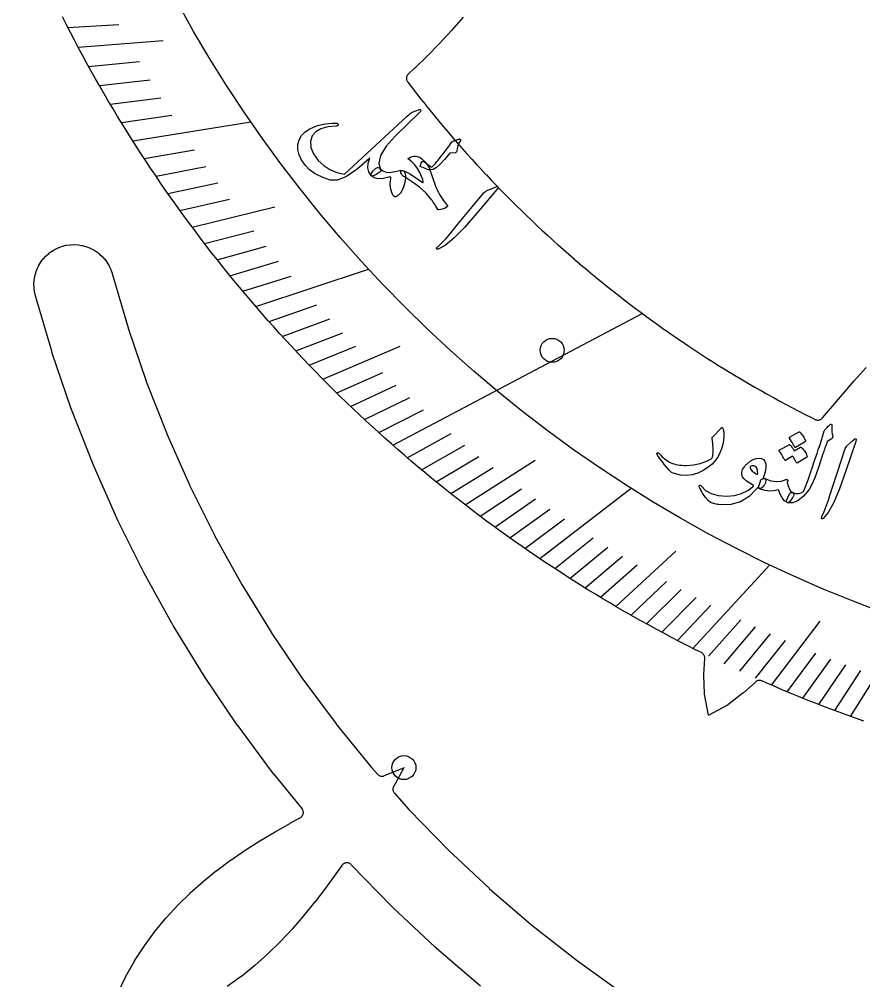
# Model space of a CAD drawing. Header units: millimetres. Extents: x -82 to 82, y -82 to 82.
# Drawn here: x -54.32 to -19.47, y -42.68 to -3.01 of the extents above; entities that cross this region are included whole.
import ezdxf

# ---------------------------------------------------------------- set-up
doc = ezdxf.new("R2010")
doc.units = ezdxf.units.MM
for name, color, linetype in [('CUT_INNER', 6, 'Continuous'), ('ENGRAVE', 7, 'Continuous'), ('ENGRAVE_FINE', 8, 'Continuous'), ('TEXT', 5, 'Continuous')]:
    doc.layers.add(name, color=color, linetype=linetype)

msp = doc.modelspace()

# ---------------------------------------------------------------- linework, layer by layer
at = {"layer": 'CUT_INNER'}
for points in [[(-19.4743, -31.9685), (-19.8145, -31.8479), (-20.1539, -31.7253), (-20.4926, -31.6006), (-20.8305, -31.4738), (-21.1676, -31.345), (-21.5039, -31.2141), (-21.8394, -31.0811), (-22.1741, -30.9461), (-22.508, -30.809), (-22.841, -30.6698), (-23.1731, -30.5287), (-23.5044, -30.3855), (-23.6799, -30.3083), (-23.7023, -30.2997), (-23.7254, -30.2933), (-23.749, -30.2892), (-23.7729, -30.2873), (-23.7968, -30.2877), (-23.8206, -30.2904), (-23.8441, -30.2954), (-23.8669, -30.3026), (-23.889, -30.312), (-23.9101, -30.3234), (-23.93, -30.3368), (-23.9485, -30.352), (-24.4512, -30.808), (-24.4586, -30.8143), (-25.0854, -31.3), (-25.0897, -31.303), (-25.0942, -31.3057), (-25.8695, -31.721), (-25.8747, -31.7235), (-25.8761, -31.7179), (-26.0468, -30.8551), (-26.0476, -30.85), (-26.048, -30.8448), (-26.0701, -30.0521), (-26.07, -30.0424), (-26.037, -29.3766), (-26.037, -29.3525), (-26.0393, -29.3285), (-26.0439, -29.3048), (-26.0507, -29.2817), (-26.0598, -29.2594), (-26.0709, -29.238), (-26.0841, -29.2179), (-26.0991, -29.199), (-26.1159, -29.1817), (-26.1342, -29.1661), (-26.154, -29.1524), (-26.175, -29.1406), (-26.4445, -29.0059), (-26.7664, -28.8427), (-27.0873, -28.6775), (-27.4071, -28.5103), (-27.7259, -28.3411), (-28.0437, -28.17), (-28.3604, -27.997), (-28.676, -27.822), (-28.9906, -27.6451), (-29.3041, -27.4662), (-29.6164, -27.2855), (-29.9277, -27.1028), (-30.2378, -26.9182), (-30.5468, -26.7317), (-30.8546, -26.5433), (-31.1613, -26.3531), (-31.4668, -26.1609), (-31.7711, -25.9669), (-32.0743, -25.771), (-32.3762, -25.5733), (-32.6769, -25.3737), (-32.9763, -25.1723), (-33.2746, -24.9691), (-33.5715, -24.764), (-33.8672, -24.5571), (-34.1617, -24.3484), (-34.4548, -24.1379), (-34.7467, -23.9255), (-35.0372, -23.7114), (-35.3264, -23.4956), (-35.6143, -23.2779), (-35.9009, -23.0585), (-36.1861, -22.8374), (-36.4699, -22.6145), (-36.7524, -22.3898), (-37.0334, -22.1634), (-37.3131, -21.9353), (-37.5914, -21.7055), (-37.8683, -21.474), (-38.1437, -21.2408), (-38.4177, -21.0059), (-38.6903, -20.7694), (-38.9614, -20.5311), (-39.231, -20.2913), (-39.4992, -20.0497), (-39.7658, -19.8065), (-40.031, -19.5617), (-40.2947, -19.3153), (-40.5568, -19.0672), (-40.8174, -18.8176), (-41.0765, -18.5663), (-41.3341, -18.3135), (-41.59, -18.0591), (-41.8445, -17.8031), (-42.0973, -17.5456), (-42.3486, -17.2865), (-42.5982, -17.0259), (-42.8463, -16.7637), (-43.0927, -16.5001), (-43.3375, -16.2349), (-43.5807, -15.9683), (-43.8223, -15.7001), (-44.0622, -15.4305), (-44.3004, -15.1594), (-44.537, -14.8868), (-44.7719, -14.6128), (-45.0051, -14.3374), (-45.2366, -14.0605), (-45.4664, -13.7823), (-45.6945, -13.5026), (-45.9209, -13.2215), (-46.1455, -12.9391), (-46.3685, -12.6552), (-46.5896, -12.37), (-46.809, -12.0835), (-47.0267, -11.7956), (-47.2426, -11.5064), (-47.4567, -11.2159), (-47.669, -10.924), (-47.8795, -10.6309), (-48.0882, -10.3365), (-48.2951, -10.0408), (-48.5002, -9.7438), (-48.7035, -9.4456), (-48.9049, -9.1461), (-49.1045, -8.8454), (-49.3023, -8.5435), (-49.4981, -8.2404), (-49.6922, -7.9361), (-49.8843, -7.6306), (-50.0746, -7.3239), (-50.263, -7.0161), (-50.4495, -6.7071), (-50.6341, -6.397), (-50.8167, -6.0857), (-50.9975, -5.7734), (-51.1764, -5.4599), (-51.3533, -5.1453), (-51.5283, -4.8297), (-51.7013, -4.513), (-51.8725, -4.1952), (-52.0416, -3.8764), (-52.2088, -3.5566), (-52.374, -3.2357), (-52.5373, -2.9139)], [(-36.0029, -2.9243), (-36.484, -3.4733), (-36.486, -3.4756), (-36.9773, -4.0098), (-36.9797, -4.0124), (-37.4832, -4.5292), (-37.4862, -4.5321), (-38.0037, -5.029), (-38.0072, -5.0322), (-38.2605, -5.2576), (-38.2782, -5.275), (-38.2941, -5.2941), (-38.3081, -5.3147), (-38.3199, -5.3365), (-38.3295, -5.3595), (-38.3367, -5.3832), (-38.3416, -5.4076), (-38.3441, -5.4323), (-38.344, -5.4571), (-38.3415, -5.4818), (-38.3366, -5.5062), (-38.3293, -5.5299), (-38.3196, -5.5528), (-38.3078, -5.5746), (-38.2938, -5.5952), (-38.2901, -5.6), (-38.2892, -5.6012), (-38.1107, -5.8344), (-38.1097, -5.8356), (-37.9298, -6.0677), (-37.9288, -6.0689), (-37.7474, -6.2998), (-37.7465, -6.301), (-37.5637, -6.5309), (-37.5627, -6.5321), (-37.3785, -6.7608), (-37.3775, -6.762), (-37.1919, -6.9896), (-37.1909, -6.9908), (-37.0039, -7.2172), (-37.003, -7.2184), (-36.8146, -7.4437), (-36.8136, -7.4449), (-36.6238, -7.669), (-36.6228, -7.6702), (-36.4317, -7.8931), (-36.4307, -7.8943), (-36.2382, -8.1161), (-36.2372, -8.1172), (-36.0433, -8.3378), (-36.0423, -8.339), (-35.8471, -8.5584), (-35.8461, -8.5595), (-35.6495, -8.7778), (-35.6485, -8.7789), (-35.4506, -8.9959), (-35.4495, -8.997), (-35.2503, -9.2128), (-35.2493, -9.2139), (-35.0487, -9.4285), (-35.0477, -9.4296), (-34.8458, -9.6429), (-34.8448, -9.644), (-34.6416, -9.8561), (-34.6406, -9.8572), (-34.4361, -10.068), (-34.435, -10.0691), (-34.2293, -10.2787), (-34.2282, -10.2798), (-34.0212, -10.4881), (-34.0201, -10.4892), (-33.8118, -10.6962), (-33.8107, -10.6973), (-33.6011, -10.903), (-33.6001, -10.9041), (-33.3892, -11.1085), (-33.3881, -11.1096), (-33.176, -11.3127), (-33.1749, -11.3138), (-32.9616, -11.5157), (-32.9605, -11.5167), (-32.746, -11.7172), (-32.7448, -11.7183), (-32.529, -11.9175), (-32.5279, -11.9185), (-32.3109, -12.1164), (-32.3098, -12.1175), (-32.0916, -12.314), (-32.0904, -12.315), (-31.871, -12.5103), (-31.8699, -12.5113), (-31.6493, -12.7051), (-31.6481, -12.7061), (-31.4263, -12.8986), (-31.4252, -12.8996), (-31.2022, -13.0908), (-31.201, -13.0918), (-30.9769, -13.2816), (-30.9757, -13.2825), (-30.7504, -13.4709), (-30.7493, -13.4719), (-30.5228, -13.6589), (-30.5216, -13.6599), (-30.294, -13.8455), (-30.2928, -13.8465), (-30.0641, -14.0307), (-30.0629, -14.0316), (-29.8331, -14.2144), (-29.8319, -14.2154), (-29.6009, -14.3968), (-29.5997, -14.3977), (-29.3676, -14.5777), (-29.3664, -14.5786), (-29.1332, -14.7572), (-29.132, -14.7581), (-28.8978, -14.9352), (-28.8965, -14.9361), (-28.6612, -15.1118), (-28.6599, -15.1127), (-28.4235, -15.2869), (-28.4223, -15.2878), (-28.1848, -15.4606), (-28.1836, -15.4615), (-27.945, -15.6328), (-27.9438, -15.6337), (-27.7042, -15.8035), (-27.7029, -15.8044), (-27.4623, -15.9728), (-27.461, -15.9737), (-27.2194, -16.1406), (-27.2181, -16.1414), (-26.9754, -16.3068), (-26.9742, -16.3077), (-26.7305, -16.4716), (-26.7292, -16.4724), (-26.4845, -16.6349), (-26.4832, -16.6357), (-26.2376, -16.7966), (-26.2363, -16.7974), (-25.9896, -16.9568), (-25.9883, -16.9577), (-25.7407, -17.1155), (-25.7394, -17.1164), (-25.4908, -17.2727), (-25.4895, -17.2735), (-25.24, -17.4284), (-25.2386, -17.4292), (-24.9882, -17.5825), (-24.9868, -17.5833), (-24.7354, -17.735), (-24.7341, -17.7358), (-24.4817, -17.886), (-24.4804, -17.8868), (-24.2271, -18.0354), (-24.2258, -18.0362), (-23.9716, -18.1833), (-23.9703, -18.1841), (-23.7152, -18.3296), (-23.7139, -18.3304), (-23.4579, -18.4743), (-23.4566, -18.4751), (-23.1997, -18.6175), (-23.1984, -18.6182), (-22.9407, -18.759), (-22.9393, -18.7598), (-22.6807, -18.899), (-22.6794, -18.8997), (-22.42, -19.0374), (-22.4186, -19.0381), (-22.1583, -19.1741), (-22.157, -19.1748), (-21.8959, -19.3093), (-21.8945, -19.31), (-21.6326, -19.4428), (-21.6312, -19.4435), (-21.4811, -19.5185), (-21.4593, -19.5281), (-21.4367, -19.5356), (-21.4135, -19.541), (-21.3899, -19.544), (-21.3661, -19.5449), (-21.3424, -19.5434), (-21.3189, -19.5397), (-21.2958, -19.5338), (-21.2734, -19.5258), (-21.2519, -19.5156), (-21.2315, -19.5034), (-21.2123, -19.4894), (-21.1945, -19.4736), (-21.1783, -19.4561), (-20.8403, -19.0556), (-20.3566, -18.492), (-19.8681, -17.9307), (-19.8672, -17.9297), (-19.3743, -17.3753)], [(-50.269, -43.2149), (-49.9352, -42.5253), (-49.9315, -42.5182), (-49.5627, -41.8666), (-49.5589, -41.8602), (-49.1592, -41.243), (-49.1551, -41.2371), (-48.7265, -40.652), (-48.7223, -40.6465), (-48.2663, -40.092), (-48.2619, -40.0869), (-47.7798, -39.5614), (-47.7753, -39.5567), (-47.2683, -39.0589), (-47.2637, -39.0547), (-46.7331, -38.5827), (-46.7288, -38.579), (-46.176, -38.1312), (-46.1719, -38.128), (-45.5987, -37.7023), (-45.5948, -37.6996), (-45.003, -37.294), (-44.9996, -37.2917), (-44.3911, -36.9039), (-44.388, -36.9021), (-43.765, -36.5298), (-43.7624, -36.5282), (-43.127, -36.169), (-43.1249, -36.1678), (-42.7291, -35.9541), (-42.7082, -35.9415), (-42.6886, -35.9268), (-42.6705, -35.9104), (-42.6542, -35.8923), (-42.6397, -35.8726), (-42.6272, -35.8516), (-42.6168, -35.8295), (-42.6085, -35.8065), (-42.6026, -35.7829), (-42.599, -35.7587), (-42.5978, -35.7343), (-42.599, -35.7099), (-42.6025, -35.6857), (-42.6084, -35.662), (-42.6166, -35.639), (-42.627, -35.6169), (-42.6395, -35.5959), (-42.654, -35.5763), (-43.823, -34.1404), (-43.8247, -34.1383), (-43.8679, -34.0828), (-43.8696, -34.0806), (-45.2943, -32.1629), (-45.2959, -32.1607), (-45.3366, -32.1033), (-45.3382, -32.1011), (-46.6764, -30.1221), (-46.6779, -30.1198), (-46.716, -30.0607), (-46.7175, -30.0583), (-47.9666, -28.022), (-47.968, -28.0196), (-48.0035, -27.9589), (-48.0048, -27.9564), (-49.1624, -25.8667), (-49.1637, -25.8642), (-49.1964, -25.802), (-49.1977, -25.7995), (-50.2614, -23.6604), (-50.2626, -23.658), (-50.2925, -23.5943), (-50.2937, -23.5918), (-51.2615, -21.4077), (-51.2626, -21.4051), (-51.2896, -21.3402), (-51.2907, -21.3376), (-52.1606, -19.1127), (-52.1616, -19.1101), (-52.1857, -19.0441), (-52.1867, -19.0415), (-52.9571, -16.7801), (-52.958, -16.7775), (-52.9791, -16.7105), (-52.9799, -16.7078), (-53.6488, -14.4162), (-53.6504, -14.4102), (-53.6859, -14.262), (-53.6881, -14.2499), (-53.7085, -14.102), (-53.7096, -14.0898), (-53.7153, -13.9405), (-53.7152, -13.9283), (-53.7063, -13.7792), (-53.705, -13.767), (-53.6815, -13.6195), (-53.679, -13.6075), (-53.6412, -13.463), (-53.6375, -13.4513), (-53.5857, -13.3112), (-53.5809, -13.3), (-53.5156, -13.1656), (-53.5097, -13.1549), (-53.4316, -13.0276), (-53.4247, -13.0175), (-53.3344, -12.8984), (-53.3266, -12.889), (-53.2251, -12.7794), (-53.2163, -12.7709), (-53.1046, -12.6717), (-53.0951, -12.6641), (-52.9742, -12.5764), (-52.9639, -12.5697), (-52.835, -12.4942), (-52.8241, -12.4886), (-52.6884, -12.4261), (-52.6771, -12.4216), (-52.5359, -12.3727), (-52.5241, -12.3693), (-52.3789, -12.3345), (-52.3668, -12.3323), (-52.2189, -12.3119), (-52.2067, -12.3108), (-52.0574, -12.3051), (-52.0452, -12.3052), (-51.8961, -12.3141), (-51.8839, -12.3154), (-51.7364, -12.3389), (-51.7244, -12.3414), (-51.5799, -12.3792), (-51.5682, -12.3829), (-51.4281, -12.4347), (-51.4169, -12.4395), (-51.2825, -12.5048), (-51.2718, -12.5107), (-51.1445, -12.5888), (-51.1344, -12.5958), (-51.0153, -12.686), (-51.0059, -12.6939), (-50.8963, -12.7953), (-50.8878, -12.8041), (-50.7886, -12.9158), (-50.781, -12.9254), (-50.6933, -13.0462), (-50.6866, -13.0565), (-50.6111, -13.1854), (-50.6055, -13.1963), (-50.543, -13.332), (-50.5385, -13.3433), (-50.4886, -13.4874), (-50.4868, -13.4932), (-49.8293, -15.7458), (-49.8259, -15.7564), (-49.0818, -17.9407), (-49.078, -17.9511), (-48.2377, -20.1002), (-48.2334, -20.1104), (-47.2986, -22.2201), (-47.2939, -22.2302), (-46.2664, -24.2963), (-46.2612, -24.3062), (-45.1431, -26.3247), (-45.1375, -26.3343), (-43.9309, -28.3013), (-43.9249, -28.3106), (-42.6323, -30.2221), (-42.6259, -30.2312), (-41.2497, -32.0835), (-41.2429, -32.0922), (-39.786, -33.8816), (-39.7788, -33.8901), (-39.5438, -34.1539), (-39.5265, -34.1715), (-39.5075, -34.1873), (-39.487, -34.2012), (-39.4653, -34.213), (-39.4425, -34.2226), (-39.4189, -34.2298), (-39.3947, -34.2348), (-39.3701, -34.2372), (-39.3454, -34.2373), (-39.3208, -34.2349), (-39.2965, -34.2301), (-39.2729, -34.223), (-39.25, -34.2135), (-39.1573, -34.1695), (-39.1505, -34.1665), (-38.4536, -33.886), (-38.4487, -33.8843), (-38.4511, -33.8893), (-38.8098, -34.5489), (-38.8136, -34.5554), (-38.8679, -34.6424), (-38.8799, -34.664), (-38.8898, -34.6867), (-38.8973, -34.7102), (-38.9025, -34.7344), (-38.9053, -34.759), (-38.9057, -34.7837), (-38.9036, -34.8083), (-38.8991, -34.8326), (-38.8922, -34.8563), (-38.883, -34.8793), (-38.8716, -34.9012), (-38.858, -34.9219), (-38.8425, -34.9411), (-38.2439, -35.6131), (-38.2363, -35.6212), (-36.6265, -37.2745), (-36.6186, -37.2823), (-34.937, -38.8625), (-34.9288, -38.8699), (-33.1788, -40.374), (-33.1702, -40.381), (-31.3552, -41.806), (-31.3463, -41.8127), (-29.4699, -43.1557)], [(-35.2949, -42.8986), (-37.1067, -41.3415), (-37.1088, -41.3397), (-37.1611, -41.2927), (-37.1631, -41.2908), (-38.904, -39.6548), (-38.906, -39.6529), (-38.9561, -39.6036), (-38.9581, -39.6017), (-40.6247, -37.8901), (-40.6257, -37.8891), (-40.6435, -37.8721), (-40.6629, -37.857), (-40.6836, -37.8439), (-40.7056, -37.8328), (-40.7285, -37.824), (-40.7522, -37.8175), (-40.7764, -37.8133), (-40.801, -37.8115), (-40.8255, -37.8122), (-40.8499, -37.8152), (-40.8739, -37.8207), (-40.8972, -37.8284), (-40.9196, -37.8384), (-40.941, -37.8506), (-40.9611, -37.8648), (-40.9796, -37.8809), (-40.9965, -37.8988), (-41.0116, -37.9182), (-41.2553, -38.2666), (-41.2567, -38.2685), (-41.6867, -38.8584), (-41.6885, -38.8608), (-42.1301, -39.4368), (-42.1323, -39.4396), (-42.5875, -39.9994), (-42.5902, -40.0026), (-43.0612, -40.5438), (-43.0644, -40.5473), (-43.5532, -41.0677), (-43.5569, -41.0714), (-44.0653, -41.5689), (-44.0695, -41.5728), (-44.5994, -42.0456), (-44.6041, -42.0496), (-45.157, -42.4959), (-45.1622, -42.4999), (-45.7396, -42.9183)]]:
    msp.add_lwpolyline(points, dxfattribs=at)
at = {"layer": 'ENGRAVE'}
for points in [[(-49.638, -8.0215), (-44.7689, -7.2347)], [(-44.5575, -14.8631), (-39.9147, -13.3144)], [(-38.9016, -20.584), (-28.6189, -15.1431)], [(-32.8468, -25.2598), (-29.071, -22.3561)], [(-20.0171, -31.775), (-14.1453, -22.4541)], [(-26.5214, -28.9672), (-23.3575, -25.5115)]]:
    msp.add_lwpolyline(points, dxfattribs=at)
for centre, radius in [((0, 23.532), 54.3217), ((-32.3289, -16.6669), 0.4941), ((-38.4481, -33.8838), 0.4941)]:
    msp.add_circle(centre, radius, dxfattribs=at)
at = {"layer": 'ENGRAVE_FINE'}
for points in [[(-52.3141, -3.3526), (-50.2099, -3.2178)], [(-51.8909, -4.1607), (-48.3806, -3.8792)], [(-51.4582, -4.9568), (-49.3604, -4.7547)], [(-51.0162, -5.7408), (-48.9226, -5.5052)], [(-50.5653, -6.513), (-48.4765, -6.2439)], [(-50.1058, -7.2732), (-48.0225, -6.9708)], [(-49.162, -8.758), (-47.0916, -8.3892)], [(-48.6783, -9.4827), (-46.6153, -9.0808)], [(-48.1871, -10.1957), (-46.132, -9.7609)], [(-47.6885, -10.897), (-45.6421, -10.4294)], [(-47.1829, -11.5867), (-43.7804, -10.7512)], [(-46.6705, -12.2648), (-44.6433, -11.7321)], [(-46.1516, -12.9315), (-44.1349, -12.3664)], [(-45.6262, -13.5867), (-43.6207, -12.9895)], [(-45.0948, -14.2305), (-43.101, -13.6013)], [(-44.0144, -15.4844), (-42.0459, -14.7919)], [(-43.4659, -16.0946), (-41.5109, -15.3707)], [(-42.912, -16.6937), (-40.9712, -15.9387)], [(-42.353, -17.2819), (-40.427, -16.496)], [(-41.7891, -17.8591), (-38.5986, -16.4956)], [(-41.2205, -18.4254), (-39.3257, -17.5785)], [(-40.6472, -18.981), (-38.7689, -18.1039)], [(-40.0695, -19.5259), (-38.2083, -18.6189)], [(-39.4876, -20.0602), (-37.6441, -19.1237)], [(-38.3116, -21.0973), (-36.505, -20.1024)], [(-37.7178, -21.6002), (-35.9305, -20.5767)], [(-37.1204, -22.0929), (-35.3529, -21.041)], [(-35.915, -23.0476), (-33.0338, -21.1986)], [(-36.5194, -22.5753), (-34.7724, -21.4953)], [(-35.3074, -23.5098), (-33.6028, -22.3748)], [(-34.6967, -23.9621), (-33.014, -22.8)], [(-34.0829, -24.4045), (-32.4227, -23.2157)], [(-33.4663, -24.837), (-31.829, -23.6219)], [(-32.2247, -25.6729), (-30.6349, -24.4063)], [(-31.6, -26.0764), (-30.0347, -24.7846)], [(-29.7115, -27.23), (-27.2267, -24.9527)], [(-30.9728, -26.4703), (-29.4324, -25.1538)], [(-30.3433, -26.8548), (-28.8283, -25.514)], [(-29.0775, -27.5958), (-27.6146, -26.2074)], [(-28.4414, -27.9523), (-27.0053, -26.5409)], [(-27.8033, -28.2997), (-26.3944, -26.8656)], [(-27.1633, -28.638), (-25.7819, -27.1816)], [(-25.8778, -29.2874), (-24.5529, -27.7879)], [(-25.2325, -29.5987), (-23.9364, -28.0783)], [(-23.2871, -30.4797), (-21.2734, -27.8441)], [(-24.5855, -29.9011), (-23.3187, -28.3604)], [(-23.937, -30.1948), (-22.6998, -28.6341)], [(-22.6357, -30.7559), (-21.4587, -29.1567)], [(-21.9829, -31.0235), (-20.8367, -29.4058)], [(-21.3289, -31.2825), (-20.2137, -29.6468)], [(-20.6736, -31.533), (-19.5898, -29.8798)]]:
    msp.add_lwpolyline(points, dxfattribs=at)
at = {"layer": 'TEXT'}
for points in [[(-38.811, -7.8261), (-39.1864, -8.2473), (-39.4098, -8.6253), (-39.4806, -8.9598), (-39.3988, -9.2496), (-39.4075, -9.2797), (-39.4435, -9.3174), (-39.507, -9.3626), (-39.5979, -9.4152), (-39.672, -9.4537), (-39.7307, -9.4743), (-39.7741, -9.4768), (-39.802, -9.4614), (-39.8967, -9.3061), (-39.9382, -9.133), (-39.9264, -8.9426), (-39.8612, -8.7352), (-40.377, -9.1889), (-40.8207, -9.4929), (-41.1934, -9.6455), (-41.4952, -9.6461), (-41.8277, -9.5269), (-42.1105, -9.3835), (-42.3431, -9.2168), (-42.5252, -9.0274), (-42.6726, -8.812), (-42.771, -8.5983), (-42.8204, -8.3869), (-42.821, -8.1782), (-42.7719, -7.982), (-42.6726, -7.8077), (-42.5235, -7.6552), (-42.3249, -7.5241), (-42.2087, -7.4681), (-42.0867, -7.4197), (-41.9592, -7.3789), (-41.826, -7.3457), (-41.687, -7.3202), (-41.542, -7.3026), (-41.3911, -7.2929), (-41.2342, -7.291), (-41.2151, -7.2939), (-41.1982, -7.3002), (-41.1837, -7.3098), (-41.1715, -7.3228), (-41.1642, -7.3358), (-41.1612, -7.3496), (-41.1625, -7.3641), (-41.168, -7.3793), (-41.1783, -7.3932), (-41.1936, -7.4035), (-41.2141, -7.4102), (-41.2396, -7.4134), (-41.5942, -7.4522), (-41.8774, -7.5309), (-42.0889, -7.6507), (-42.2279, -7.8126), (-42.3063, -8.044), (-42.2915, -8.2922), (-42.183, -8.5563), (-41.9804, -8.8353), (-41.7566, -9.0477), (-41.502, -9.2127), (-41.2173, -9.33), (-40.903, -9.3991), (-38.3094, -7.0028), (-38.2469, -6.9462), (-38.1917, -6.901), (-38.144, -6.8674), (-38.1037, -6.8452), (-37.8021, -6.7249), (-37.759, -6.7362), (-37.7478, -6.7637), (-37.7684, -6.8072), (-37.821, -6.8669)], [(-36.2887, -7.9897), (-36.2658, -7.9821), (-36.2448, -7.9751), (-36.226, -7.9686), (-36.2092, -7.9628), (-36.1947, -7.9577), (-36.1828, -7.9536), (-36.1735, -7.9505), (-36.1667, -7.9485), (-36.1529, -7.947), (-36.1408, -7.9486), (-36.1303, -7.9533), (-36.1214, -7.961), (-36.1152, -7.9706), (-36.1126, -7.9809), (-36.1137, -7.992), (-36.1184, -8.0038), (-36.1762, -8.1178), (-36.2201, -8.2298), (-36.2503, -8.3397), (-36.2665, -8.4477), (-36.273, -8.4732), (-36.2874, -8.4925), (-36.3099, -8.5057), (-36.3403, -8.5128), (-36.5544, -8.5361), (-36.7745, -8.7957), (-36.9522, -8.9849), (-37.1069, -9.1198), (-37.2389, -9.2001), (-37.3482, -9.2257), (-37.4211, -9.2167), (-37.5163, -9.1889), (-37.6337, -9.1423), (-37.7732, -9.0767), (-37.7421, -8.9466), (-37.6904, -8.8811), (-37.6182, -8.8801), (-37.5256, -8.9433), (-37.4631, -8.9976), (-37.4039, -9.0439), (-37.3482, -9.0822), (-37.2959, -9.1125), (-37.2777, -9.0981), (-37.2539, -9.0749), (-37.2244, -9.043), (-37.1892, -9.0024), (-37.1479, -8.953), (-37.0999, -8.895), (-37.0453, -8.8283), (-36.9841, -8.753), (-36.9082, -8.6604), (-36.8377, -8.5731), (-36.7725, -8.4909), (-36.7127, -8.4139), (-36.6582, -8.3416), (-36.609, -8.2736), (-36.5651, -8.2099), (-36.5265, -8.1504), (-36.4947, -8.1041), (-36.4667, -8.0692), (-36.4424, -8.0457), (-36.422, -8.0337), (-36.3986, -8.0276), (-36.3685, -8.0183), (-36.3319, -8.0056), (-36.2887, -7.9897)], [(-38.2512, -8.74), (-38.1799, -8.702), (-38.1092, -8.6753), (-38.0392, -8.6598), (-37.9698, -8.6556), (-37.8932, -8.6693), (-37.8121, -8.7031), (-37.7264, -8.7571), (-37.6361, -8.8311), (-37.5909, -8.8749), (-37.5496, -8.9205), (-37.5123, -8.9678), (-37.479, -9.0168), (-37.4491, -9.0672), (-37.4222, -9.1186), (-37.3982, -9.1709), (-37.3772, -9.2241), (-37.3131, -9.4119), (-37.2546, -9.5793), (-37.2017, -9.7264), (-37.1548, -9.8532), (-37.1139, -9.9599), (-37.0788, -10.0467), (-37.0498, -10.1137), (-37.0269, -10.1608), (-36.9768, -10.2445), (-36.9269, -10.324), (-36.877, -10.3993), (-36.8273, -10.4705), (-36.7788, -10.5372), (-36.7328, -10.5992), (-36.6892, -10.6565), (-36.648, -10.7092), (-36.6429, -10.7189), (-36.6452, -10.7293), (-36.6547, -10.7404), (-36.6716, -10.7522), (-36.7515, -10.7966), (-36.8343, -10.8322), (-36.9201, -10.8589), (-37.0088, -10.8768), (-37.0211, -10.8763), (-37.0324, -10.8723), (-37.0426, -10.8646), (-37.0517, -10.8533), (-37.0907, -10.7858), (-37.1287, -10.7215), (-37.1658, -10.6604), (-37.2021, -10.6025), (-37.2375, -10.5483), (-37.2722, -10.4981), (-37.3061, -10.4521), (-37.3392, -10.4102), (-37.5511, -10.1698), (-37.802, -9.9409), (-38.0923, -9.7225), (-38.4222, -9.5139), (-38.4776, -9.4762), (-38.5207, -9.4348), (-38.5516, -9.3897), (-38.5702, -9.3409), (-38.575, -9.2974), (-38.5643, -9.268), (-38.5383, -9.2526), (-38.4969, -9.2513), (-38.3785, -9.2897), (-38.205, -9.3831), (-37.9758, -9.5304), (-37.6905, -9.7307), (-37.6777, -9.7374), (-37.6674, -9.7412), (-37.6597, -9.7421), (-37.6546, -9.7401), (-37.6503, -9.7004), (-37.6728, -9.6195), (-37.7219, -9.4973), (-37.7972, -9.3338), (-37.8918, -9.1588), (-38.0001, -9.0094), (-38.1225, -8.8855), (-38.2591, -8.7868), (-38.2717, -8.7774), (-38.2746, -8.7665), (-38.2678, -8.754), (-38.2512, -8.74)], [(-38.4683, -9.2608), (-38.428, -9.318), (-38.4014, -9.387), (-38.3884, -9.4677), (-38.3889, -9.5604), (-38.4215, -9.8019), (-38.4883, -10.0073), (-38.5899, -10.1765), (-38.7268, -10.3091), (-38.7768, -10.335), (-38.8226, -10.3352), (-38.864, -10.3099), (-38.9011, -10.2589), (-38.9671, -10.1173), (-39.0041, -9.9573), (-39.012, -9.7789), (-38.9905, -9.5824), (-38.9887, -9.5415), (-39.0019, -9.5168), (-39.0303, -9.5084), (-39.0738, -9.5161), (-39.3076, -9.579), (-39.5076, -9.59), (-39.6737, -9.5494), (-39.8054, -9.4573), (-39.812, -9.4423), (-39.8116, -9.4214), (-39.8042, -9.3948), (-39.7899, -9.3623), (-39.7364, -9.2797), (-39.6806, -9.214), (-39.6225, -9.1653), (-39.5624, -9.1335), (-39.5336, -9.1276), (-39.5047, -9.13), (-39.4757, -9.1408), (-39.4464, -9.1599), (-39.3157, -9.2548), (-39.1807, -9.3108), (-39.0415, -9.328), (-38.8984, -9.3064), (-38.7485, -9.2685), (-38.627, -9.2482), (-38.5336, -9.2456), (-38.4683, -9.2608)], [(-34.7145, -9.9472), (-34.6129, -9.9144), (-34.5624, -9.9182), (-34.5631, -9.9585), (-34.6147, -10.0355), (-35.4447, -11.0024), (-35.9536, -11.5962), (-36.3876, -12.0425), (-36.7482, -12.3396), (-37.0361, -12.4866), (-37.0664, -12.4917), (-37.087, -12.49), (-37.0978, -12.4817), (-37.0989, -12.4666), (-37.0944, -12.4494), (-37.0848, -12.4309), (-37.0701, -12.4112), (-37.0503, -12.3902), (-36.8893, -12.234), (-36.7257, -12.0609), (-36.5595, -11.8709), (-36.3906, -11.6641), (-36.3455, -11.6111), (-36.2251, -11.4665), (-36.029, -11.2304), (-35.7571, -10.9033), (-35.1575, -10.174), (-35.1232, -10.1377), (-35.0883, -10.1077), (-35.0528, -10.084), (-35.0167, -10.0665)], [(-21.058, -19.9135), (-20.9913, -19.8519), (-20.9389, -19.8028), (-20.9008, -19.7662), (-20.8769, -19.7422), (-20.8603, -19.7275), (-20.844, -19.7192), (-20.8281, -19.7172), (-20.8125, -19.7214), (-20.7976, -19.7322), (-20.7883, -19.7474), (-20.7845, -19.7672), (-20.7863, -19.7915), (-20.7975, -19.9093), (-20.7965, -20.0206), (-20.7833, -20.1255), (-20.758, -20.224), (-20.7522, -20.2543), (-20.7595, -20.282), (-20.7799, -20.3071), (-20.8135, -20.3295), (-20.9811, -20.4276), (-21.0054, -20.4956), (-21.029, -20.5626), (-21.0521, -20.6283), (-21.0745, -20.6929), (-21.0965, -20.7564), (-21.1178, -20.8186), (-21.1385, -20.8798), (-21.1587, -20.9397), (-21.3451, -21.4949), (-21.5006, -21.9242), (-21.6264, -22.2271), (-21.723, -22.4035), (-21.9679, -22.6905), (-22.2001, -22.8778), (-22.4194, -22.9654), (-22.6252, -22.9531), (-22.6299, -22.9508), (-22.6347, -22.9485), (-22.6394, -22.9462), (-22.6442, -22.9438), (-22.6596, -22.9039), (-22.6484, -22.8352), (-22.6106, -22.7376), (-22.5463, -22.6112), (-22.5188, -22.5662), (-22.4888, -22.5384), (-22.4563, -22.5276), (-22.4212, -22.5339), (-22.2903, -22.5682), (-22.1702, -22.5733), (-22.061, -22.5492), (-21.9627, -22.4961), (-21.9199, -22.3963), (-21.8739, -22.2816), (-21.8247, -22.1519), (-21.7722, -22.0073), (-21.7164, -21.8484), (-21.6572, -21.6761), (-21.5945, -21.4904), (-21.5284, -21.2912), (-21.4617, -21.0962), (-21.4022, -20.9208), (-21.3498, -20.7649), (-21.3045, -20.6286), (-21.266, -20.512), (-21.2336, -20.4155), (-21.2073, -20.339), (-21.1872, -20.2826), (-21.1032, -19.9952), (-21.0918, -19.9683), (-21.0805, -19.9457), (-21.0693, -19.9275), (-21.058, -19.9135)], [(-25.3495, -19.8595), (-25.3423, -19.8528), (-25.3355, -19.8482), (-25.3291, -19.8455), (-25.3232, -19.8448), (-25.3101, -19.851), (-25.2981, -19.8655), (-25.2873, -19.8883), (-25.2776, -19.9194), (-25.2529, -20.0636), (-25.2476, -20.2166), (-25.2619, -20.3784), (-25.2957, -20.5491), (-25.3462, -20.7246), (-25.4098, -20.8896), (-25.4868, -21.044), (-25.5773, -21.1877), (-25.7289, -21.3583), (-25.9027, -21.5057), (-26.0991, -21.6294), (-26.3181, -21.7292), (-26.5522, -21.7984), (-26.791, -21.8258), (-27.0344, -21.8112), (-27.2819, -21.7546), (-27.3442, -21.7325), (-27.4015, -21.702), (-27.4537, -21.6632), (-27.5008, -21.616), (-27.6021, -21.4955), (-27.6924, -21.3854), (-27.7719, -21.2858), (-27.8407, -21.1968), (-27.8986, -21.1185), (-27.9455, -21.0512), (-27.9813, -20.9949), (-28.0061, -20.9496), (-28.0099, -20.9381), (-28.0114, -20.9279), (-28.0107, -20.9192), (-28.0077, -20.9119), (-28.0015, -20.904), (-27.9939, -20.8976), (-27.985, -20.8929), (-27.9748, -20.8898), (-27.9638, -20.8894), (-27.9529, -20.8928), (-27.942, -20.9001), (-27.9312, -20.9111), (-27.866, -20.98), (-27.802, -21.0432), (-27.7389, -21.1005), (-27.677, -21.1521), (-27.6156, -21.1983), (-27.5542, -21.2393), (-27.4929, -21.2753), (-27.4316, -21.3062), (-27.3678, -21.3328), (-27.2992, -21.3559), (-27.2257, -21.3753), (-27.1474, -21.3911), (-27.064, -21.403), (-26.9755, -21.4107), (-26.8819, -21.4142), (-26.7832, -21.4133), (-26.4957, -21.3918), (-26.231, -21.3393), (-25.9891, -21.2561), (-25.7699, -21.1428), (-25.7541, -21.1325), (-25.7404, -21.1179), (-25.7289, -21.0992), (-25.7194, -21.0762), (-25.6945, -20.9228), (-25.6883, -20.7397), (-25.7003, -20.527), (-25.7302, -20.2848), (-25.7296, -20.2709), (-25.7274, -20.2595), (-25.7236, -20.2504), (-25.7182, -20.2438)], [(-22.1469, -20.0322), (-22.1384, -20.0292), (-22.1288, -20.0297), (-22.1182, -20.0336), (-22.1066, -20.041), (-22.0714, -20.0802), (-22.0384, -20.1205), (-22.0077, -20.1617), (-21.9791, -20.204), (-21.9527, -20.2477), (-21.9281, -20.2933), (-21.9055, -20.3408), (-21.8849, -20.3902), (-21.8815, -20.406), (-21.8824, -20.4189), (-21.8874, -20.4291), (-21.8967, -20.4364), (-22.2891, -20.6801), (-22.3002, -20.6825), (-22.3107, -20.6779), (-22.3205, -20.6665), (-22.3296, -20.6481), (-22.3376, -20.6324), (-22.3506, -20.6084), (-22.3685, -20.5761), (-22.3914, -20.5355), (-22.4197, -20.4862), (-22.4541, -20.4279), (-22.4943, -20.3608), (-22.5405, -20.2847), (-22.5459, -20.2732), (-22.5468, -20.264), (-22.5432, -20.2571), (-22.5352, -20.2524)], [(-22.0802, -20.6691), (-22.0716, -20.6661), (-22.062, -20.6665), (-22.0513, -20.6705), (-22.0394, -20.6778), (-22.0035, -20.717), (-21.9698, -20.7573), (-21.9383, -20.7985), (-21.909, -20.8408), (-21.8818, -20.8846), (-21.8565, -20.9302), (-21.8332, -20.9777), (-21.8118, -21.0272), (-21.8093, -21.0402), (-21.8112, -21.0519), (-21.8173, -21.0623), (-21.8277, -21.0713), (-22.2208, -21.3165), (-22.2291, -21.3182), (-22.238, -21.3138), (-22.2474, -21.3033), (-22.2574, -21.2868), (-22.2638, -21.2757), (-22.2739, -21.2583), (-22.2877, -21.2348), (-22.3052, -21.2052), (-22.3265, -21.1696), (-22.3517, -21.1284), (-22.3808, -21.0816), (-22.4137, -21.0291), (-22.7041, -21.2074), (-22.7153, -21.2097), (-22.7259, -21.2051), (-22.7358, -21.1935), (-22.7451, -21.175), (-22.7532, -21.1592), (-22.7664, -21.1351), (-22.7846, -21.1025), (-22.8079, -21.0616), (-22.8366, -21.0119), (-22.8715, -20.9533), (-22.9124, -20.8856), (-22.9592, -20.8089), (-22.9627, -20.7983), (-22.9623, -20.7898), (-22.9578, -20.7834), (-22.9495, -20.779), (-22.5576, -20.5612), (-22.549, -20.5583), (-22.5394, -20.5589), (-22.5287, -20.5629), (-22.5169, -20.5704), (-22.4916, -20.5983), (-22.467, -20.627), (-22.4431, -20.6564), (-22.4199, -20.6865), (-22.3978, -20.7175), (-22.3773, -20.7495), (-22.3583, -20.7825), (-22.3408, -20.8165)], [(-19.9299, -20.3855), (-19.8475, -20.3177), (-19.7992, -20.3025), (-19.7849, -20.3403), (-19.8045, -20.4309), (-20.2198, -21.6356), (-20.4739, -22.3752), (-20.7128, -22.95), (-20.9386, -23.3591), (-21.152, -23.6019), (-21.1783, -23.6178), (-21.1981, -23.6238), (-21.2112, -23.6201), (-21.2177, -23.6065), (-21.2199, -23.5888), (-21.2178, -23.5681), (-21.2114, -23.5443), (-21.2008, -23.5175), (-21.1086, -23.313), (-21.0204, -23.0917), (-20.9359, -22.8538), (-20.8551, -22.5994), (-20.8328, -22.5335), (-20.7741, -22.3546), (-20.6789, -22.0629), (-20.5466, -21.6586), (-20.2581, -20.7597), (-20.2396, -20.7133), (-20.2182, -20.6726), (-20.194, -20.6374), (-20.1668, -20.6078)], [(-23.8961, -22.377), (-24.2037, -22.6974), (-24.5559, -22.9156), (-24.9532, -23.0302), (-25.395, -23.0398), (-25.4529, -23.0334), (-25.5091, -23.0254), (-25.5636, -23.0156), (-25.6165, -23.0041), (-25.6672, -22.9907), (-25.7153, -22.9754), (-25.7608, -22.9582), (-25.8037, -22.939), (-25.8979, -22.8684), (-26.0044, -22.7424), (-26.1227, -22.5608), (-26.2518, -22.3236), (-26.263, -22.2937), (-26.2658, -22.2694), (-26.2601, -22.2506), (-26.2459, -22.2374), (-26.2277, -22.2315), (-26.2099, -22.2342), (-26.1925, -22.2457), (-26.1753, -22.2659), (-26.0049, -22.4481), (-25.7718, -22.5788), (-25.4766, -22.6571), (-25.1204, -22.682), (-24.8058, -22.6552), (-24.5178, -22.5782), (-24.2566, -22.4516), (-24.0222, -22.276), (-24.0187, -22.2673), (-24.0179, -22.2593), (-24.0197, -22.2521), (-24.0242, -22.2457), (-24.1801, -22.1518), (-24.307, -22.061), (-24.4048, -21.9734), (-24.4737, -21.8894), (-24.5116, -21.7961), (-24.5121, -21.6949), (-24.4754, -21.5859), (-24.4016, -21.469), (-24.3903, -21.4544), (-24.3783, -21.4397), (-24.3655, -21.4251), (-24.352, -21.4105), (-24.3377, -21.3956), (-24.3223, -21.3802), (-24.3059, -21.3642), (-24.2884, -21.3477), (-24.1643, -21.2466), (-24.041, -21.1737), (-23.9185, -21.1288), (-23.7967, -21.112), (-23.6884, -21.1249), (-23.6063, -21.1691), (-23.5503, -21.2447), (-23.5201, -21.352), (-23.5129, -21.4829), (-23.5283, -21.6224), (-23.5662, -21.7706), (-23.6267, -21.9274), (-23.6175, -21.932), (-23.6084, -21.9361), (-23.5995, -21.9399), (-23.5907, -21.9432), (-23.5819, -21.9464), (-23.573, -21.9502), (-23.5639, -21.9543), (-23.5547, -21.9589), (-23.5267, -21.9817), (-23.5126, -22.0142), (-23.5122, -22.0563), (-23.5256, -22.108), (-23.5475, -22.1612), (-23.5749, -22.2123), (-23.6079, -22.2612), (-23.6465, -22.308), (-23.6853, -22.3466), (-23.7191, -22.371), (-23.7478, -22.3814), (-23.7714, -22.3775), (-23.8604, -22.3313), (-23.8654, -22.3393), (-23.8729, -22.3496), (-23.8832, -22.3622), (-23.8961, -22.377)], [(-23.8504, -21.746), (-23.8547, -21.6365), (-23.8763, -21.5493), (-23.9154, -21.4842), (-23.9721, -21.4412), (-24.0143, -21.4311), (-24.0556, -21.4289), (-24.0959, -21.4345), (-24.1352, -21.4479), (-24.1509, -21.4579), (-24.1603, -21.4727), (-24.1635, -21.4923), (-24.1603, -21.5168), (-24.135, -21.5836), (-24.0812, -21.6486), (-23.999, -21.7118), (-23.8883, -21.7729), (-23.8755, -21.7767), (-23.8649, -21.7735), (-23.8566, -21.7633), (-23.8504, -21.746)], [(-22.4212, -22.5339), (-22.3896, -22.564), (-22.3683, -22.5898), (-22.3573, -22.6113), (-22.3566, -22.6286), (-22.3632, -22.6513), (-22.3745, -22.6775), (-22.3903, -22.7072), (-22.4108, -22.7405), (-22.4832, -22.8439), (-22.5431, -22.9138), (-22.5904, -22.9502), (-22.6252, -22.9531), (-22.7446, -22.8728), (-22.8462, -22.7568), (-22.9298, -22.6052), (-22.995, -22.4182), (-23.1727, -22.4706), (-23.3623, -22.4811), (-23.5635, -22.4493), (-23.7761, -22.3751), (-23.7953, -22.3597), (-23.8058, -22.3378), (-23.8078, -22.3094), (-23.8012, -22.2745), (-23.7381, -22.0621), (-23.731, -22.0384), (-23.7171, -22.0161), (-23.6966, -21.995), (-23.6693, -21.9753), (-23.6432, -21.9626), (-23.6165, -21.956), (-23.5894, -21.9555), (-23.5617, -21.9611), (-23.3091, -22.0474), (-23.0842, -22.0833), (-22.8874, -22.0694), (-22.719, -22.006), (-22.6981, -21.9962), (-22.6772, -21.9921), (-22.6563, -21.9938), (-22.6354, -22.0013), (-22.6184, -22.013), (-22.6092, -22.0273), (-22.6078, -22.0443), (-22.6143, -22.0639), (-22.6223, -22.0816), (-22.6281, -22.0975), (-22.6315, -22.1117), (-22.6326, -22.1242), (-22.6005, -22.2567), (-22.5545, -22.3692), (-22.4947, -22.4617), (-22.4212, -22.5339)]]:
    msp.add_lwpolyline(points, close=True, dxfattribs=at)

doc.saveas('drawing.dxf')
